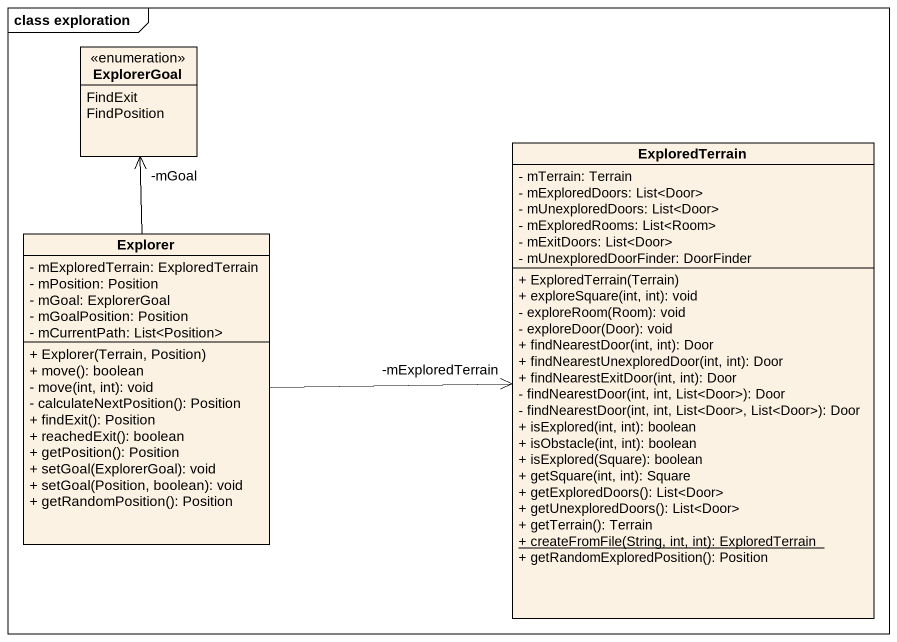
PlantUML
@startuml
mainframe class exploration
hide circle
hide empty members
skinparam classAttributeIconSize 0
enum ExplorerGoal {
  FindExit
  FindPosition
}
class ExploredTerrain {
  - mTerrain: Terrain
  - mExploredDoors: List<Door>
  - mUnexploredDoors: List<Door>
  - mExploredRooms: List<Room>
  - mExitDoors: List<Door>
  - mUnexploredDoorFinder: DoorFinder
  + ExploredTerrain(Terrain)
  + exploreSquare(int, int): void
  - exploreRoom(Room): void
  - exploreDoor(Door): void
  + findNearestDoor(int, int): Door
  + findNearestUnexploredDoor(int, int): Door
  + findNearestExitDoor(int, int): Door
  - findNearestDoor(int, int, List<Door>): Door
  - findNearestDoor(int, int, List<Door>, List<Door>): Door
  + isExplored(int, int): boolean
  + isObstacle(int, int): boolean
  + isExplored(Square): boolean
  + getSquare(int, int): Square
  + getExploredDoors(): List<Door>
  + getUnexploredDoors(): List<Door>
  + getTerrain(): Terrain
  {static} + createFromFile(String, int, int): ExploredTerrain
  + getRandomExploredPosition(): Position
}
class Explorer {
  - mExploredTerrain: ExploredTerrain
  - mPosition: Position
  - mGoal: ExplorerGoal
  - mGoalPosition: Position
  - mCurrentPath: List<Position>
  + Explorer(Terrain, Position)
  + move(): boolean
  - move(int, int): void
  - calculateNextPosition(): Position
  + findExit(): Position
  + reachedExit(): boolean
  + getPosition(): Position
  + setGoal(ExplorerGoal): void
  + setGoal(Position, boolean): void
  + getRandomPosition(): Position
}
Explorer -up-> "-mGoal" ExplorerGoal
Explorer -right-> "-mExploredTerrain" ExploredTerrain
@enduml
